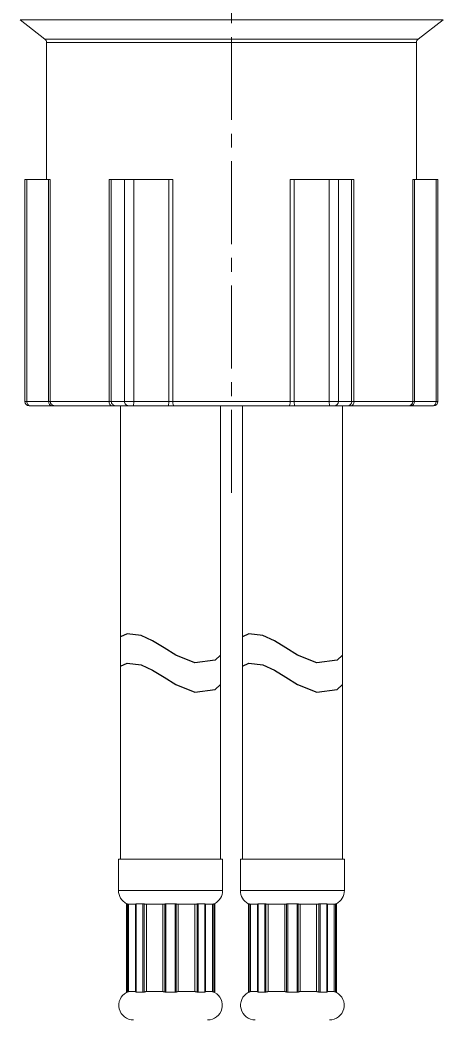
# Model space of a CAD drawing. Header units: millimetres. Extents: x 13387 to 13981, y 3730 to 4570.
# Drawn here: x 13505.6 to 13554.2, y 3857.2 to 3972.1 of the extents above; entities that cross this region are included whole.
import ezdxf

# ---------------------------------------------------------------- set-up
doc = ezdxf.new("R2010")
doc.units = ezdxf.units.MM
doc.linetypes.add('CENTER2', pattern=[28.575, 19.05, -3.175, 3.175, -3.175])
doc.linetypes.add('CENTERX2', pattern=[101.6, 63.5, -12.7, 12.7, -12.7])
doc.layers.add('CENTER', color=1, linetype='CENTERX2', lineweight=15)

msp = doc.modelspace()

# ---------------------------------------------------------------- linework, layer by layer
at = {"linetype": 'Continuous', "lineweight": 18}
for p, q in [((13508.43, 3969.94), (13505.57, 3972.14)), ((13551.32, 3969.94), (13554.18, 3972.14)), ((13508.62, 3969.54), (13508.62, 3953.79)), ((13551.12, 3969.54), (13551.12, 3953.79)), ((13506.14, 3953.79), (13506.14, 3928.29)), ((13506.36, 3953.79), (13506.14, 3953.79)), ((13508.86, 3953.79), (13506.36, 3953.79)), ((13508.86, 3953.79), (13509.05, 3953.79)), ((13515.8, 3953.79), (13516.06, 3953.79)), ((13517.58, 3953.79), (13516.06, 3953.79)), ((13517.58, 3953.79), (13518.65, 3953.79)), ((13522.67, 3953.79), (13518.65, 3953.79)), ((13522.67, 3953.79), (13523.12, 3953.79)), ((13536.62, 3953.79), (13537.08, 3953.79)), ((13541.1, 3953.79), (13537.08, 3953.79)), ((13541.1, 3953.79), (13542.17, 3953.79)), ((13543.68, 3953.79), (13542.17, 3953.79)), ((13543.68, 3953.79), (13543.95, 3953.79)), ((13550.7, 3953.79), (13550.89, 3953.79)), ((13553.39, 3953.79), (13550.89, 3953.79)), ((13553.6, 3953.79), (13553.39, 3953.79)), ((13553.6, 3928.29), (13553.6, 3953.79)), ((13506.75, 3927.79), (13506.64, 3927.79)), ((13506.75, 3927.79), (13509.25, 3927.79)), ((13509.25, 3927.79), (13509.54, 3927.79)), ((13509.54, 3927.79), (13516.13, 3927.79)), ((13516.13, 3927.79), (13516.53, 3927.79)), ((13516.53, 3927.79), (13518.04, 3927.79)), ((13517.12, 3927.78), (13517.12, 3880.61)), ((13518.04, 3927.79), (13518.58, 3927.79)), ((13518.58, 3927.79), (13522.6, 3927.79)), ((13522.6, 3927.79), (13523.28, 3927.79)), ((13523.28, 3927.79), (13536.46, 3927.79)), ((13528.62, 3880.61), (13528.62, 3927.78)), ((13531.12, 3927.78), (13531.12, 3880.61)), ((13536.46, 3927.79), (13537.15, 3927.79)), ((13537.15, 3927.79), (13541.17, 3927.79)), ((13541.17, 3927.79), (13541.7, 3927.79)), ((13541.7, 3927.79), (13543.22, 3927.79)), ((13542.62, 3880.61), (13542.62, 3927.78)), ((13543.22, 3927.79), (13543.62, 3927.79)), ((13543.62, 3927.79), (13550.21, 3927.79)), ((13550.21, 3927.79), (13550.5, 3927.79)), ((13550.5, 3927.79), (13553, 3927.79)), ((13553.1, 3927.79), (13553, 3927.79)), ((13517.12, 3880.9), (13517.12, 3875.67)), ((13528.62, 3875.67), (13528.62, 3880.9)), ((13531.12, 3880.9), (13531.12, 3875.67)), ((13542.62, 3875.67), (13542.62, 3880.9)), ((13516.89, 3875.67), (13516.89, 3872.06)), ((13528.85, 3875.67), (13516.89, 3875.67)), ((13528.85, 3872.06), (13528.85, 3875.67)), ((13530.89, 3875.67), (13530.89, 3872.06)), ((13542.85, 3875.67), (13530.89, 3875.67)), ((13542.85, 3872.06), (13542.85, 3875.67)), ((13517.81, 3870.54), (13517.81, 3860.35)), ((13517.83, 3870.54), (13517.81, 3870.54)), ((13518.05, 3870.47), (13518.85, 3870.47)), ((13518.89, 3870.52), (13518.89, 3860.37)), ((13519.69, 3870.54), (13518.93, 3870.54)), ((13520.09, 3870.47), (13522, 3870.47)), ((13523.41, 3870.54), (13522.34, 3870.54)), ((13523.75, 3870.47), (13525.66, 3870.47)), ((13526.82, 3870.54), (13526.06, 3870.54)), ((13526.85, 3860.37), (13526.85, 3870.52)), ((13526.9, 3870.47), (13527.69, 3870.47)), ((13527.94, 3870.54), (13527.91, 3870.54)), ((13527.94, 3860.35), (13527.94, 3870.54)), ((13531.81, 3870.54), (13531.81, 3860.35)), ((13531.83, 3870.54), (13531.81, 3870.54)), ((13532.05, 3870.47), (13532.85, 3870.47)), ((13532.89, 3870.52), (13532.89, 3860.37)), ((13533.69, 3870.54), (13532.93, 3870.54)), ((13534.09, 3870.47), (13536, 3870.47)), ((13537.41, 3870.54), (13536.34, 3870.54)), ((13537.75, 3870.47), (13539.66, 3870.47)), ((13540.82, 3870.54), (13540.06, 3870.54)), ((13540.85, 3860.37), (13540.85, 3870.52)), ((13540.9, 3870.47), (13541.69, 3870.47)), ((13541.94, 3870.54), (13541.91, 3870.54)), ((13541.94, 3860.35), (13541.94, 3870.54)), ((13517.83, 3860.35), (13517.81, 3860.35)), ((13518.05, 3860.43), (13518.85, 3860.43)), ((13519.69, 3860.35), (13518.93, 3860.35)), ((13520.09, 3860.43), (13522, 3860.43)), ((13523.41, 3860.35), (13522.34, 3860.35)), ((13523.75, 3860.43), (13525.66, 3860.43)), ((13526.82, 3860.35), (13526.06, 3860.35)), ((13526.9, 3860.43), (13527.69, 3860.43)), ((13527.94, 3860.35), (13527.91, 3860.35)), ((13531.83, 3860.35), (13531.81, 3860.35)), ((13532.05, 3860.43), (13532.85, 3860.43)), ((13533.69, 3860.35), (13532.93, 3860.35)), ((13534.09, 3860.43), (13536, 3860.43)), ((13537.41, 3860.35), (13536.34, 3860.35)), ((13537.75, 3860.43), (13539.66, 3860.43)), ((13540.82, 3860.35), (13540.06, 3860.35)), ((13540.9, 3860.43), (13541.69, 3860.43)), ((13541.94, 3860.35), (13541.91, 3860.35))]:
    msp.add_line(p, q, dxfattribs=at)
at = {"linetype": 'Continuous', "lineweight": 13}
for p, q in [((13505.57, 3972.14), (13554.18, 3972.14)), ((13551.32, 3969.94), (13508.43, 3969.94)), ((13551.12, 3969.54), (13508.62, 3969.54)), ((13506.36, 3928.29), (13506.36, 3953.79)), ((13508.86, 3928.29), (13508.86, 3953.79)), ((13509.05, 3928.29), (13509.05, 3953.79)), ((13515.8, 3953.79), (13515.8, 3928.29)), ((13516.06, 3953.79), (13516.06, 3928.29)), ((13517.58, 3928.29), (13517.58, 3953.79)), ((13518.65, 3928.29), (13518.65, 3953.79)), ((13522.67, 3928.29), (13522.67, 3953.79)), ((13523.12, 3928.29), (13523.12, 3953.79)), ((13536.62, 3953.79), (13536.62, 3928.29)), ((13537.08, 3953.79), (13537.08, 3928.29)), ((13541.1, 3928.29), (13541.1, 3953.79)), ((13542.17, 3928.29), (13542.17, 3953.79)), ((13543.68, 3928.29), (13543.68, 3953.79)), ((13543.95, 3928.29), (13543.95, 3953.79)), ((13550.7, 3953.79), (13550.7, 3928.29)), ((13550.89, 3953.79), (13550.89, 3928.29)), ((13553.39, 3928.29), (13553.39, 3953.79)), ((13506.14, 3928.29), (13506.36, 3928.29)), ((13506.36, 3928.29), (13508.86, 3928.29)), ((13508.86, 3928.29), (13509.05, 3928.29)), ((13509.05, 3928.29), (13515.8, 3928.29)), ((13515.8, 3928.29), (13516.06, 3928.29)), ((13516.06, 3928.29), (13517.58, 3928.29)), ((13517.58, 3928.29), (13518.65, 3928.29)), ((13518.65, 3928.29), (13522.67, 3928.29)), ((13522.67, 3928.29), (13523.12, 3928.29)), ((13523.12, 3928.29), (13536.62, 3928.29)), ((13536.62, 3928.29), (13537.08, 3928.29)), ((13537.08, 3928.29), (13541.1, 3928.29)), ((13541.1, 3928.29), (13542.17, 3928.29)), ((13542.17, 3928.29), (13543.68, 3928.29)), ((13543.68, 3928.29), (13543.95, 3928.29)), ((13543.95, 3928.29), (13550.7, 3928.29)), ((13550.7, 3928.29), (13550.89, 3928.29)), ((13550.89, 3928.29), (13553.39, 3928.29)), ((13553.6, 3928.29), (13553.39, 3928.29)), ((13516.89, 3872.06), (13528.85, 3872.06)), ((13530.89, 3872.06), (13542.85, 3872.06)), ((13517.83, 3870.54), (13517.83, 3860.35)), ((13517.91, 3870.51), (13517.91, 3860.38)), ((13518.05, 3870.47), (13518.05, 3860.43)), ((13518.85, 3870.47), (13518.85, 3860.43)), ((13518.93, 3870.54), (13518.93, 3860.35)), ((13519.69, 3870.54), (13519.69, 3860.35)), ((13519.83, 3870.51), (13519.83, 3860.38)), ((13520.09, 3870.47), (13520.09, 3860.43)), ((13522, 3870.47), (13522, 3860.43)), ((13522.21, 3870.51), (13522.21, 3860.38)), ((13522.34, 3870.54), (13522.34, 3860.35)), ((13523.41, 3870.54), (13523.41, 3860.35)), ((13523.53, 3870.51), (13523.53, 3860.38)), ((13523.75, 3870.47), (13523.75, 3860.43)), ((13525.66, 3870.47), (13525.66, 3860.43)), ((13525.91, 3870.51), (13525.91, 3860.38)), ((13526.06, 3870.54), (13526.06, 3860.35)), ((13526.82, 3870.54), (13526.82, 3860.35)), ((13526.9, 3870.47), (13526.9, 3860.43)), ((13527.69, 3870.47), (13527.69, 3860.43)), ((13527.84, 3870.51), (13527.84, 3860.38)), ((13527.91, 3870.54), (13527.91, 3860.35)), ((13531.83, 3870.54), (13531.83, 3860.35)), ((13531.91, 3870.51), (13531.91, 3860.38)), ((13532.05, 3870.47), (13532.05, 3860.43)), ((13532.85, 3870.47), (13532.85, 3860.43)), ((13532.93, 3870.54), (13532.93, 3860.35)), ((13533.69, 3870.54), (13533.69, 3860.35)), ((13533.83, 3870.51), (13533.83, 3860.38)), ((13534.09, 3870.47), (13534.09, 3860.43)), ((13536, 3870.47), (13536, 3860.43)), ((13536.21, 3870.51), (13536.21, 3860.38)), ((13536.34, 3870.54), (13536.34, 3860.35)), ((13537.41, 3870.54), (13537.41, 3860.35)), ((13537.53, 3870.51), (13537.53, 3860.38)), ((13537.75, 3870.47), (13537.75, 3860.43)), ((13539.66, 3870.47), (13539.66, 3860.43)), ((13539.91, 3870.51), (13539.91, 3860.38)), ((13540.06, 3870.54), (13540.06, 3860.35)), ((13540.82, 3870.54), (13540.82, 3860.35)), ((13540.9, 3870.47), (13540.9, 3860.43)), ((13541.69, 3870.47), (13541.69, 3860.43)), ((13541.84, 3870.51), (13541.84, 3860.38)), ((13541.91, 3870.54), (13541.91, 3860.35))]:
    msp.add_line(p, q, dxfattribs=at)
at = {"color": 7, "linetype": 'Continuous'}
for p, q in [((13517.87, 3901.58), (13517.12, 3901.23)), ((13519.48, 3901.39), (13517.87, 3901.58)), ((13520.8, 3900.77), (13519.48, 3901.39)), ((13531.87, 3901.58), (13531.12, 3901.23)), ((13533.48, 3901.39), (13531.87, 3901.58)), ((13534.8, 3900.77), (13533.48, 3901.39)), ((13522.13, 3899.95), (13520.8, 3900.77)), ((13523.47, 3899.11), (13522.13, 3899.95)), ((13536.13, 3899.95), (13534.8, 3900.77)), ((13537.47, 3899.11), (13536.13, 3899.95)), ((13525.67, 3898.22), (13523.47, 3899.11)), ((13528.62, 3899.11), (13528, 3898.54)), ((13539.67, 3898.22), (13537.47, 3899.11)), ((13542.62, 3899.11), (13542, 3898.54)), ((13517.12, 3897.85), (13517.87, 3898.2)), ((13517.87, 3898.2), (13519.48, 3898.01)), ((13519.48, 3898.01), (13520.8, 3897.4)), ((13528, 3898.54), (13525.67, 3898.22)), ((13531.12, 3897.85), (13531.87, 3898.2)), ((13531.87, 3898.2), (13533.48, 3898.01)), ((13533.48, 3898.01), (13534.8, 3897.4)), ((13542, 3898.54), (13539.67, 3898.22)), ((13520.8, 3897.4), (13522.13, 3896.57)), ((13522.13, 3896.57), (13523.47, 3895.73)), ((13534.8, 3897.4), (13536.13, 3896.57)), ((13536.13, 3896.57), (13537.47, 3895.73)), ((13523.47, 3895.73), (13525.67, 3894.85)), ((13525.67, 3894.85), (13528, 3895.17)), ((13528, 3895.17), (13528.62, 3895.73)), ((13537.47, 3895.73), (13539.67, 3894.85)), ((13539.67, 3894.85), (13542, 3895.17)), ((13542, 3895.17), (13542.62, 3895.73))]:
    msp.add_line(p, q, dxfattribs=at)
at = {"linetype": 'Continuous', "lineweight": 18}
for centre, radius, start, end in [((13508.12, 3969.54), 0.5, 0, 52.4314), ((13551.62, 3969.54), 0.5, 127.5686, 180), ((13506.64, 3928.29), 0.5, 180, 270), ((13553.1, 3928.29), 0.5, 270, 0), ((13518.61, 3872.06), 1.72, 180, 242.0402), ((13527.13, 3872.06), 1.72, 297.9598, 0), ((13532.61, 3872.06), 1.72, 180, 242.0402), ((13541.13, 3872.06), 1.72, 297.9598, 0), ((13518.61, 3858.86), 1.69, 118.4679, 270), ((13527.13, 3858.86), 1.69, 270, 61.5321), ((13532.61, 3858.86), 1.69, 118.4679, 270), ((13541.13, 3858.86), 1.69, 270, 61.5321)]:
    msp.add_arc(centre, radius, start, end, dxfattribs=at)
at = {"linetype": 'Continuous', "lineweight": 13}
for centre, ratio, start_param, end_param in [((13506.75, 3928.29), 0.787559, 1.570796, 3.141593), ((13509.25, 3928.29), 0.787559, 1.570796, 3.141593), ((13509.54, 3928.29), 0.979996, 1.570796, 3.141593), ((13516.13, 3928.29), 0.66235, 1.570796, 3.141593), ((13516.53, 3928.29), 0.927458, 1.570796, 3.141593), ((13518.04, 3928.29), 0.927458, 1.570796, 3.141593), ((13518.58, 3928.29), 0.139899, 3.141593, 4.712389), ((13522.6, 3928.29), 0.139899, 3.141593, 4.712389), ((13523.28, 3928.29), 0.317646, 1.570796, 3.141593), ((13536.46, 3928.29), 0.317646, 3.141593, 4.712389), ((13537.15, 3928.29), 0.139899, 1.570796, 3.141593), ((13541.17, 3928.29), 0.139899, 1.570796, 3.141593), ((13541.7, 3928.29), 0.927458, 3.141593, 4.712389), ((13543.22, 3928.29), 0.927458, 3.141593, 4.712389), ((13543.62, 3928.29), 0.66235, 3.141593, 4.712389), ((13550.21, 3928.29), 0.979996, 3.141593, 4.712389), ((13550.5, 3928.29), 0.787559, 3.141593, 4.712389), ((13553, 3928.29), 0.787559, 3.141593, 4.712389)]:
    msp.add_ellipse(centre, major_axis=(0, 0.5), ratio=ratio, start_param=start_param, end_param=end_param, dxfattribs=at)
at = {"linetype": 'Continuous', "lineweight": 18}
for points, knots in [([(13517.91, 3870.51), (13517.9, 3870.52), (13517.89, 3870.52), (13517.87, 3870.53), (13517.87, 3870.53), (13517.85, 3870.54), (13517.85, 3870.54), (13517.84, 3870.54), (13517.84, 3870.54), (13517.83, 3870.54)], [0, 0, 0, 0, 0.25, 0.25, 0.5, 0.5, 0.75, 0.75, 1, 1, 1, 1]), ([(13518.05, 3870.47), (13518.05, 3870.47), (13518.04, 3870.47), (13518.03, 3870.47), (13518.03, 3870.47), (13518.02, 3870.47), (13518.01, 3870.48), (13517.99, 3870.48), (13517.98, 3870.49), (13517.95, 3870.5), (13517.93, 3870.5), (13517.91, 3870.51)], [0, 0, 0, 0, 0.25, 0.25, 0.375, 0.375, 0.5, 0.5, 0.75, 0.75, 1, 1, 1, 1]), ([(13518.9, 3870.49), (13518.9, 3870.49), (13518.9, 3870.49), (13518.9, 3870.48), (13518.9, 3870.48), (13518.89, 3870.47), (13518.89, 3870.47), (13518.87, 3870.47), (13518.87, 3870.47), (13518.86, 3870.47), (13518.85, 3870.47), (13518.85, 3870.47)], [0, 0, 0, 0, 0.151051, 0.151051, 0.320841, 0.320841, 0.660421, 0.660421, 0.83021, 0.83021, 1, 1, 1, 1]), ([(13518.93, 3870.54), (13518.92, 3870.54), (13518.92, 3870.54), (13518.91, 3870.54), (13518.9, 3870.54), (13518.9, 3870.54), (13518.9, 3870.54), (13518.9, 3870.53), (13518.89, 3870.53), (13518.89, 3870.53), (13518.89, 3870.52), (13518.89, 3870.52), (13518.89, 3870.52)], [0, 0, 0, 0, 0.3299, 0.3299, 0.49485, 0.49485, 0.659801, 0.824751, 0.824751, 0.989701, 0.989701, 1, 1, 1, 1]), ([(13519.83, 3870.51), (13519.82, 3870.52), (13519.81, 3870.52), (13519.78, 3870.53), (13519.77, 3870.53), (13519.75, 3870.54), (13519.73, 3870.54), (13519.71, 3870.54), (13519.7, 3870.54), (13519.69, 3870.54)], [0, 0, 0, 0, 0.25, 0.25, 0.5, 0.5, 0.75, 0.75, 1, 1, 1, 1]), ([(13520.09, 3870.47), (13520.07, 3870.47), (13520.05, 3870.47), (13520.02, 3870.47), (13520.01, 3870.47), (13519.98, 3870.47), (13519.97, 3870.48), (13519.94, 3870.48), (13519.92, 3870.49), (13519.87, 3870.5), (13519.85, 3870.5), (13519.83, 3870.51)], [0, 0, 0, 0, 0.25, 0.25, 0.375, 0.375, 0.5, 0.5, 0.75, 0.75, 1, 1, 1, 1]), ([(13522.21, 3870.51), (13522.2, 3870.5), (13522.19, 3870.5), (13522.16, 3870.49), (13522.16, 3870.49), (13522.14, 3870.48), (13522.13, 3870.48), (13522.1, 3870.47), (13522.08, 3870.47), (13522.05, 3870.47), (13522.04, 3870.47), (13522.02, 3870.47), (13522.01, 3870.47), (13522, 3870.47)], [0, 0, 0, 0, 0.25, 0.25, 0.375, 0.375, 0.5, 0.5, 0.75, 0.75, 0.875, 0.875, 1, 1, 1, 1]), ([(13522.34, 3870.54), (13522.32, 3870.54), (13522.31, 3870.54), (13522.29, 3870.54), (13522.29, 3870.54), (13522.28, 3870.54), (13522.26, 3870.54), (13522.25, 3870.53), (13522.24, 3870.53), (13522.24, 3870.53), (13522.23, 3870.52), (13522.22, 3870.52), (13522.21, 3870.51)], [0, 0, 0, 0, 0.25, 0.25, 0.375, 0.375, 0.5, 0.625, 0.625, 0.75, 0.75, 1, 1, 1, 1]), ([(13523.53, 3870.51), (13523.53, 3870.52), (13523.52, 3870.52), (13523.5, 3870.53), (13523.49, 3870.53), (13523.47, 3870.54), (13523.46, 3870.54), (13523.44, 3870.54), (13523.42, 3870.54), (13523.41, 3870.54)], [0, 0, 0, 0, 0.25, 0.25, 0.5, 0.5, 0.75, 0.75, 1, 1, 1, 1]), ([(13523.75, 3870.47), (13523.73, 3870.47), (13523.71, 3870.47), (13523.67, 3870.47), (13523.66, 3870.47), (13523.64, 3870.47), (13523.64, 3870.48), (13523.61, 3870.48), (13523.59, 3870.49), (13523.56, 3870.5), (13523.55, 3870.5), (13523.53, 3870.51)], [0, 0, 0, 0, 0.25, 0.25, 0.375, 0.375, 0.5, 0.5, 0.75, 0.75, 1, 1, 1, 1]), ([(13525.91, 3870.51), (13525.89, 3870.5), (13525.87, 3870.5), (13525.84, 3870.49), (13525.83, 3870.49), (13525.81, 3870.48), (13525.8, 3870.48), (13525.76, 3870.47), (13525.74, 3870.47), (13525.71, 3870.47), (13525.7, 3870.47), (13525.68, 3870.47), (13525.67, 3870.47), (13525.66, 3870.47)], [0, 0, 0, 0, 0.25, 0.25, 0.375, 0.375, 0.5, 0.5, 0.75, 0.75, 0.875, 0.875, 1, 1, 1, 1]), ([(13526.06, 3870.54), (13526.05, 3870.54), (13526.04, 3870.54), (13526.02, 3870.54), (13526.01, 3870.54), (13526, 3870.54), (13525.99, 3870.54), (13525.98, 3870.53), (13525.96, 3870.53), (13525.96, 3870.53), (13525.94, 3870.52), (13525.93, 3870.52), (13525.91, 3870.51)], [0, 0, 0, 0, 0.25, 0.25, 0.375, 0.375, 0.5, 0.625, 0.625, 0.75, 0.75, 1, 1, 1, 1]), ([(13526.85, 3870.52), (13526.85, 3870.52), (13526.85, 3870.52), (13526.85, 3870.53), (13526.85, 3870.53), (13526.85, 3870.54), (13526.84, 3870.54), (13526.83, 3870.54), (13526.82, 3870.54), (13526.82, 3870.54)], [0, 0, 0, 0, 0.010237, 0.010237, 0.340158, 0.340158, 0.670079, 0.670079, 1, 1, 1, 1]), ([(13526.9, 3870.47), (13526.89, 3870.47), (13526.88, 3870.47), (13526.86, 3870.47), (13526.86, 3870.47), (13526.85, 3870.47), (13526.85, 3870.47), (13526.85, 3870.48)], [0, 0, 0, 0, 0.544584, 0.544584, 0.816876, 0.816876, 1, 1, 1, 1]), ([(13527.84, 3870.51), (13527.82, 3870.5), (13527.8, 3870.5), (13527.78, 3870.49), (13527.77, 3870.49), (13527.76, 3870.48), (13527.75, 3870.48), (13527.73, 3870.47), (13527.72, 3870.47), (13527.71, 3870.47), (13527.7, 3870.47), (13527.7, 3870.47), (13527.69, 3870.47), (13527.69, 3870.47)], [0, 0, 0, 0, 0.25, 0.25, 0.375, 0.375, 0.5, 0.5, 0.75, 0.75, 0.875, 0.875, 1, 1, 1, 1]), ([(13527.91, 3870.54), (13527.91, 3870.54), (13527.91, 3870.54), (13527.9, 3870.54), (13527.9, 3870.54), (13527.89, 3870.54), (13527.89, 3870.54), (13527.88, 3870.53), (13527.87, 3870.53), (13527.87, 3870.53), (13527.86, 3870.52), (13527.85, 3870.52), (13527.84, 3870.51)], [0, 0, 0, 0, 0.25, 0.25, 0.375, 0.375, 0.5, 0.625, 0.625, 0.75, 0.75, 1, 1, 1, 1]), ([(13531.91, 3870.51), (13531.9, 3870.52), (13531.89, 3870.52), (13531.87, 3870.53), (13531.87, 3870.53), (13531.85, 3870.54), (13531.85, 3870.54), (13531.84, 3870.54), (13531.84, 3870.54), (13531.83, 3870.54)], [0, 0, 0, 0, 0.25, 0.25, 0.5, 0.5, 0.75, 0.75, 1, 1, 1, 1]), ([(13532.05, 3870.47), (13532.05, 3870.47), (13532.04, 3870.47), (13532.03, 3870.47), (13532.03, 3870.47), (13532.02, 3870.47), (13532.01, 3870.48), (13531.99, 3870.48), (13531.98, 3870.49), (13531.95, 3870.5), (13531.93, 3870.5), (13531.91, 3870.51)], [0, 0, 0, 0, 0.25, 0.25, 0.375, 0.375, 0.5, 0.5, 0.75, 0.75, 1, 1, 1, 1]), ([(13532.9, 3870.49), (13532.9, 3870.49), (13532.9, 3870.49), (13532.9, 3870.48), (13532.9, 3870.48), (13532.89, 3870.47), (13532.89, 3870.47), (13532.87, 3870.47), (13532.87, 3870.47), (13532.86, 3870.47), (13532.85, 3870.47), (13532.85, 3870.47)], [0, 0, 0, 0, 0.151051, 0.151051, 0.320841, 0.320841, 0.660421, 0.660421, 0.83021, 0.83021, 1, 1, 1, 1]), ([(13532.93, 3870.54), (13532.92, 3870.54), (13532.92, 3870.54), (13532.91, 3870.54), (13532.9, 3870.54), (13532.9, 3870.54), (13532.9, 3870.54), (13532.9, 3870.53), (13532.89, 3870.53), (13532.89, 3870.53), (13532.89, 3870.52), (13532.89, 3870.52), (13532.89, 3870.52)], [0, 0, 0, 0, 0.3299, 0.3299, 0.49485, 0.49485, 0.659801, 0.824751, 0.824751, 0.989701, 0.989701, 1, 1, 1, 1]), ([(13533.83, 3870.51), (13533.82, 3870.52), (13533.81, 3870.52), (13533.78, 3870.53), (13533.77, 3870.53), (13533.75, 3870.54), (13533.73, 3870.54), (13533.71, 3870.54), (13533.7, 3870.54), (13533.69, 3870.54)], [0, 0, 0, 0, 0.25, 0.25, 0.5, 0.5, 0.75, 0.75, 1, 1, 1, 1]), ([(13534.09, 3870.47), (13534.07, 3870.47), (13534.05, 3870.47), (13534.02, 3870.47), (13534.01, 3870.47), (13533.98, 3870.47), (13533.97, 3870.48), (13533.94, 3870.48), (13533.92, 3870.49), (13533.87, 3870.5), (13533.85, 3870.5), (13533.83, 3870.51)], [0, 0, 0, 0, 0.25, 0.25, 0.375, 0.375, 0.5, 0.5, 0.75, 0.75, 1, 1, 1, 1]), ([(13536.21, 3870.51), (13536.2, 3870.5), (13536.19, 3870.5), (13536.16, 3870.49), (13536.16, 3870.49), (13536.14, 3870.48), (13536.13, 3870.48), (13536.1, 3870.47), (13536.08, 3870.47), (13536.05, 3870.47), (13536.04, 3870.47), (13536.02, 3870.47), (13536.01, 3870.47), (13536, 3870.47)], [0, 0, 0, 0, 0.25, 0.25, 0.375, 0.375, 0.5, 0.5, 0.75, 0.75, 0.875, 0.875, 1, 1, 1, 1]), ([(13536.34, 3870.54), (13536.32, 3870.54), (13536.31, 3870.54), (13536.29, 3870.54), (13536.29, 3870.54), (13536.28, 3870.54), (13536.26, 3870.54), (13536.25, 3870.53), (13536.24, 3870.53), (13536.24, 3870.53), (13536.23, 3870.52), (13536.22, 3870.52), (13536.21, 3870.51)], [0, 0, 0, 0, 0.25, 0.25, 0.375, 0.375, 0.5, 0.625, 0.625, 0.75, 0.75, 1, 1, 1, 1]), ([(13537.53, 3870.51), (13537.53, 3870.52), (13537.52, 3870.52), (13537.5, 3870.53), (13537.49, 3870.53), (13537.47, 3870.54), (13537.46, 3870.54), (13537.44, 3870.54), (13537.42, 3870.54), (13537.41, 3870.54)], [0, 0, 0, 0, 0.25, 0.25, 0.5, 0.5, 0.75, 0.75, 1, 1, 1, 1]), ([(13537.75, 3870.47), (13537.73, 3870.47), (13537.71, 3870.47), (13537.67, 3870.47), (13537.66, 3870.47), (13537.64, 3870.47), (13537.64, 3870.48), (13537.61, 3870.48), (13537.59, 3870.49), (13537.56, 3870.5), (13537.55, 3870.5), (13537.53, 3870.51)], [0, 0, 0, 0, 0.25, 0.25, 0.375, 0.375, 0.5, 0.5, 0.75, 0.75, 1, 1, 1, 1]), ([(13539.91, 3870.51), (13539.89, 3870.5), (13539.87, 3870.5), (13539.84, 3870.49), (13539.83, 3870.49), (13539.81, 3870.48), (13539.8, 3870.48), (13539.76, 3870.47), (13539.74, 3870.47), (13539.71, 3870.47), (13539.7, 3870.47), (13539.68, 3870.47), (13539.67, 3870.47), (13539.66, 3870.47)], [0, 0, 0, 0, 0.25, 0.25, 0.375, 0.375, 0.5, 0.5, 0.75, 0.75, 0.875, 0.875, 1, 1, 1, 1]), ([(13540.06, 3870.54), (13540.05, 3870.54), (13540.04, 3870.54), (13540.02, 3870.54), (13540.01, 3870.54), (13540, 3870.54), (13539.99, 3870.54), (13539.98, 3870.53), (13539.96, 3870.53), (13539.96, 3870.53), (13539.94, 3870.52), (13539.93, 3870.52), (13539.91, 3870.51)], [0, 0, 0, 0, 0.25, 0.25, 0.375, 0.375, 0.5, 0.625, 0.625, 0.75, 0.75, 1, 1, 1, 1]), ([(13540.85, 3870.52), (13540.85, 3870.52), (13540.85, 3870.52), (13540.85, 3870.53), (13540.85, 3870.53), (13540.85, 3870.54), (13540.84, 3870.54), (13540.83, 3870.54), (13540.82, 3870.54), (13540.82, 3870.54)], [0, 0, 0, 0, 0.010237, 0.010237, 0.340158, 0.340158, 0.670079, 0.670079, 1, 1, 1, 1]), ([(13540.9, 3870.47), (13540.89, 3870.47), (13540.88, 3870.47), (13540.86, 3870.47), (13540.86, 3870.47), (13540.85, 3870.47), (13540.85, 3870.47), (13540.85, 3870.48)], [0, 0, 0, 0, 0.544584, 0.544584, 0.816876, 0.816876, 1, 1, 1, 1]), ([(13541.84, 3870.51), (13541.82, 3870.5), (13541.8, 3870.5), (13541.78, 3870.49), (13541.77, 3870.49), (13541.76, 3870.48), (13541.75, 3870.48), (13541.73, 3870.47), (13541.72, 3870.47), (13541.71, 3870.47), (13541.7, 3870.47), (13541.7, 3870.47), (13541.69, 3870.47), (13541.69, 3870.47)], [0, 0, 0, 0, 0.25, 0.25, 0.375, 0.375, 0.5, 0.5, 0.75, 0.75, 0.875, 0.875, 1, 1, 1, 1]), ([(13541.91, 3870.54), (13541.91, 3870.54), (13541.91, 3870.54), (13541.9, 3870.54), (13541.9, 3870.54), (13541.89, 3870.54), (13541.89, 3870.54), (13541.88, 3870.53), (13541.87, 3870.53), (13541.87, 3870.53), (13541.86, 3870.52), (13541.85, 3870.52), (13541.84, 3870.51)], [0, 0, 0, 0, 0.25, 0.25, 0.375, 0.375, 0.5, 0.625, 0.625, 0.75, 0.75, 1, 1, 1, 1]), ([(13517.83, 3860.35), (13517.84, 3860.35), (13517.84, 3860.35), (13517.85, 3860.35), (13517.85, 3860.35), (13517.85, 3860.35), (13517.86, 3860.36), (13517.87, 3860.36), (13517.87, 3860.36), (13517.88, 3860.36), (13517.89, 3860.37), (13517.9, 3860.37), (13517.91, 3860.38)], [0, 0, 0, 0, 0.25, 0.25, 0.375, 0.375, 0.5, 0.625, 0.625, 0.75, 0.75, 1, 1, 1, 1]), ([(13517.91, 3860.38), (13517.93, 3860.39), (13517.95, 3860.39), (13517.97, 3860.4), (13517.98, 3860.41), (13517.99, 3860.41), (13518, 3860.41), (13518.02, 3860.42), (13518.03, 3860.42), (13518.04, 3860.43), (13518.04, 3860.43), (13518.05, 3860.43), (13518.05, 3860.43), (13518.05, 3860.43)], [0, 0, 0, 0, 0.25, 0.25, 0.375, 0.375, 0.5, 0.5, 0.75, 0.75, 0.875, 0.875, 1, 1, 1, 1]), ([(13518.85, 3860.43), (13518.86, 3860.43), (13518.87, 3860.43), (13518.88, 3860.42), (13518.89, 3860.42), (13518.89, 3860.42), (13518.89, 3860.42), (13518.9, 3860.42)], [0, 0, 0, 0, 0.544508, 0.544508, 0.816761, 0.816761, 1, 1, 1, 1]), ([(13518.89, 3860.37), (13518.89, 3860.37), (13518.89, 3860.37), (13518.89, 3860.36), (13518.89, 3860.36), (13518.9, 3860.35), (13518.9, 3860.35), (13518.92, 3860.35), (13518.92, 3860.35), (13518.93, 3860.35)], [0, 0, 0, 0, 0.009952, 0.009952, 0.339968, 0.339968, 0.669984, 0.669984, 1, 1, 1, 1]), ([(13519.69, 3860.35), (13519.7, 3860.35), (13519.71, 3860.35), (13519.73, 3860.35), (13519.73, 3860.35), (13519.75, 3860.35), (13519.76, 3860.36), (13519.77, 3860.36), (13519.78, 3860.36), (13519.79, 3860.36), (13519.81, 3860.37), (13519.82, 3860.37), (13519.83, 3860.38)], [0, 0, 0, 0, 0.25, 0.25, 0.375, 0.375, 0.5, 0.625, 0.625, 0.75, 0.75, 1, 1, 1, 1]), ([(13519.83, 3860.38), (13519.85, 3860.39), (13519.87, 3860.39), (13519.91, 3860.4), (13519.92, 3860.41), (13519.94, 3860.41), (13519.95, 3860.41), (13519.98, 3860.42), (13520.01, 3860.42), (13520.04, 3860.43), (13520.05, 3860.43), (13520.07, 3860.43), (13520.08, 3860.43), (13520.09, 3860.43)], [0, 0, 0, 0, 0.25, 0.25, 0.375, 0.375, 0.5, 0.5, 0.75, 0.75, 0.875, 0.875, 1, 1, 1, 1]), ([(13522, 3860.43), (13522.02, 3860.43), (13522.04, 3860.43), (13522.07, 3860.42), (13522.08, 3860.42), (13522.1, 3860.42), (13522.11, 3860.42), (13522.14, 3860.41), (13522.16, 3860.41), (13522.19, 3860.39), (13522.2, 3860.39), (13522.21, 3860.38)], [0, 0, 0, 0, 0.25, 0.25, 0.375, 0.375, 0.5, 0.5, 0.75, 0.75, 1, 1, 1, 1]), ([(13522.21, 3860.38), (13522.22, 3860.37), (13522.23, 3860.37), (13522.24, 3860.36), (13522.25, 3860.36), (13522.28, 3860.35), (13522.29, 3860.35), (13522.31, 3860.35), (13522.32, 3860.35), (13522.34, 3860.35)], [0, 0, 0, 0, 0.25, 0.25, 0.5, 0.5, 0.75, 0.75, 1, 1, 1, 1]), ([(13523.41, 3860.35), (13523.42, 3860.35), (13523.44, 3860.35), (13523.45, 3860.35), (13523.46, 3860.35), (13523.47, 3860.35), (13523.48, 3860.36), (13523.49, 3860.36), (13523.5, 3860.36), (13523.51, 3860.36), (13523.52, 3860.37), (13523.53, 3860.37), (13523.53, 3860.38)], [0, 0, 0, 0, 0.25, 0.25, 0.375, 0.375, 0.5, 0.625, 0.625, 0.75, 0.75, 1, 1, 1, 1]), ([(13523.53, 3860.38), (13523.55, 3860.39), (13523.56, 3860.39), (13523.58, 3860.4), (13523.59, 3860.41), (13523.61, 3860.41), (13523.62, 3860.41), (13523.64, 3860.42), (13523.66, 3860.42), (13523.7, 3860.43), (13523.71, 3860.43), (13523.73, 3860.43), (13523.74, 3860.43), (13523.75, 3860.43)], [0, 0, 0, 0, 0.25, 0.25, 0.375, 0.375, 0.5, 0.5, 0.75, 0.75, 0.875, 0.875, 1, 1, 1, 1]), ([(13525.66, 3860.43), (13525.68, 3860.43), (13525.7, 3860.43), (13525.73, 3860.42), (13525.74, 3860.42), (13525.76, 3860.42), (13525.77, 3860.42), (13525.81, 3860.41), (13525.83, 3860.41), (13525.87, 3860.39), (13525.89, 3860.39), (13525.91, 3860.38)], [0, 0, 0, 0, 0.25, 0.25, 0.375, 0.375, 0.5, 0.5, 0.75, 0.75, 1, 1, 1, 1]), ([(13525.91, 3860.38), (13525.93, 3860.37), (13525.94, 3860.37), (13525.96, 3860.36), (13525.98, 3860.36), (13526, 3860.35), (13526.01, 3860.35), (13526.04, 3860.35), (13526.05, 3860.35), (13526.06, 3860.35)], [0, 0, 0, 0, 0.25, 0.25, 0.5, 0.5, 0.75, 0.75, 1, 1, 1, 1]), ([(13526.82, 3860.35), (13526.82, 3860.35), (13526.83, 3860.35), (13526.84, 3860.35), (13526.84, 3860.35), (13526.85, 3860.35), (13526.85, 3860.36), (13526.85, 3860.36), (13526.85, 3860.36), (13526.85, 3860.36), (13526.85, 3860.37), (13526.85, 3860.37), (13526.85, 3860.37)], [0, 0, 0, 0, 0.330003, 0.330003, 0.495005, 0.495005, 0.660006, 0.825008, 0.825008, 0.990009, 0.990009, 1, 1, 1, 1]), ([(13526.84, 3860.4), (13526.84, 3860.4), (13526.84, 3860.41), (13526.84, 3860.41), (13526.85, 3860.41), (13526.85, 3860.42), (13526.86, 3860.42), (13526.87, 3860.43), (13526.88, 3860.43), (13526.89, 3860.43), (13526.89, 3860.43), (13526.9, 3860.43)], [0, 0, 0, 0, 0.150801, 0.150801, 0.320641, 0.320641, 0.66032, 0.66032, 0.83016, 0.83016, 1, 1, 1, 1]), ([(13527.69, 3860.43), (13527.7, 3860.43), (13527.7, 3860.43), (13527.72, 3860.42), (13527.72, 3860.42), (13527.73, 3860.42), (13527.74, 3860.42), (13527.76, 3860.41), (13527.77, 3860.41), (13527.8, 3860.39), (13527.82, 3860.39), (13527.84, 3860.38)], [0, 0, 0, 0, 0.25, 0.25, 0.375, 0.375, 0.5, 0.5, 0.75, 0.75, 1, 1, 1, 1]), ([(13527.84, 3860.38), (13527.85, 3860.37), (13527.86, 3860.37), (13527.87, 3860.36), (13527.88, 3860.36), (13527.89, 3860.35), (13527.9, 3860.35), (13527.91, 3860.35), (13527.91, 3860.35), (13527.91, 3860.35)], [0, 0, 0, 0, 0.25, 0.25, 0.5, 0.5, 0.75, 0.75, 1, 1, 1, 1]), ([(13531.83, 3860.35), (13531.84, 3860.35), (13531.84, 3860.35), (13531.85, 3860.35), (13531.85, 3860.35), (13531.85, 3860.35), (13531.86, 3860.36), (13531.87, 3860.36), (13531.87, 3860.36), (13531.88, 3860.36), (13531.89, 3860.37), (13531.9, 3860.37), (13531.91, 3860.38)], [0, 0, 0, 0, 0.25, 0.25, 0.375, 0.375, 0.5, 0.625, 0.625, 0.75, 0.75, 1, 1, 1, 1]), ([(13531.91, 3860.38), (13531.93, 3860.39), (13531.95, 3860.39), (13531.97, 3860.4), (13531.98, 3860.41), (13531.99, 3860.41), (13532, 3860.41), (13532.02, 3860.42), (13532.03, 3860.42), (13532.04, 3860.43), (13532.04, 3860.43), (13532.05, 3860.43), (13532.05, 3860.43), (13532.05, 3860.43)], [0, 0, 0, 0, 0.25, 0.25, 0.375, 0.375, 0.5, 0.5, 0.75, 0.75, 0.875, 0.875, 1, 1, 1, 1]), ([(13532.85, 3860.43), (13532.86, 3860.43), (13532.87, 3860.43), (13532.88, 3860.42), (13532.89, 3860.42), (13532.89, 3860.42), (13532.89, 3860.42), (13532.9, 3860.42)], [0, 0, 0, 0, 0.544508, 0.544508, 0.816761, 0.816761, 1, 1, 1, 1]), ([(13532.89, 3860.37), (13532.89, 3860.37), (13532.89, 3860.37), (13532.89, 3860.36), (13532.89, 3860.36), (13532.9, 3860.35), (13532.9, 3860.35), (13532.92, 3860.35), (13532.92, 3860.35), (13532.93, 3860.35)], [0, 0, 0, 0, 0.009952, 0.009952, 0.339968, 0.339968, 0.669984, 0.669984, 1, 1, 1, 1]), ([(13533.69, 3860.35), (13533.7, 3860.35), (13533.71, 3860.35), (13533.73, 3860.35), (13533.73, 3860.35), (13533.75, 3860.35), (13533.76, 3860.36), (13533.77, 3860.36), (13533.78, 3860.36), (13533.79, 3860.36), (13533.81, 3860.37), (13533.82, 3860.37), (13533.83, 3860.38)], [0, 0, 0, 0, 0.25, 0.25, 0.375, 0.375, 0.5, 0.625, 0.625, 0.75, 0.75, 1, 1, 1, 1]), ([(13533.83, 3860.38), (13533.85, 3860.39), (13533.87, 3860.39), (13533.91, 3860.4), (13533.92, 3860.41), (13533.94, 3860.41), (13533.95, 3860.41), (13533.98, 3860.42), (13534.01, 3860.42), (13534.04, 3860.43), (13534.05, 3860.43), (13534.07, 3860.43), (13534.08, 3860.43), (13534.09, 3860.43)], [0, 0, 0, 0, 0.25, 0.25, 0.375, 0.375, 0.5, 0.5, 0.75, 0.75, 0.875, 0.875, 1, 1, 1, 1]), ([(13536, 3860.43), (13536.02, 3860.43), (13536.04, 3860.43), (13536.07, 3860.42), (13536.08, 3860.42), (13536.1, 3860.42), (13536.11, 3860.42), (13536.14, 3860.41), (13536.16, 3860.41), (13536.19, 3860.39), (13536.2, 3860.39), (13536.21, 3860.38)], [0, 0, 0, 0, 0.25, 0.25, 0.375, 0.375, 0.5, 0.5, 0.75, 0.75, 1, 1, 1, 1]), ([(13536.21, 3860.38), (13536.22, 3860.37), (13536.23, 3860.37), (13536.24, 3860.36), (13536.25, 3860.36), (13536.28, 3860.35), (13536.29, 3860.35), (13536.31, 3860.35), (13536.32, 3860.35), (13536.34, 3860.35)], [0, 0, 0, 0, 0.25, 0.25, 0.5, 0.5, 0.75, 0.75, 1, 1, 1, 1]), ([(13537.41, 3860.35), (13537.42, 3860.35), (13537.44, 3860.35), (13537.45, 3860.35), (13537.46, 3860.35), (13537.47, 3860.35), (13537.48, 3860.36), (13537.49, 3860.36), (13537.5, 3860.36), (13537.51, 3860.36), (13537.52, 3860.37), (13537.53, 3860.37), (13537.53, 3860.38)], [0, 0, 0, 0, 0.25, 0.25, 0.375, 0.375, 0.5, 0.625, 0.625, 0.75, 0.75, 1, 1, 1, 1]), ([(13537.53, 3860.38), (13537.55, 3860.39), (13537.56, 3860.39), (13537.58, 3860.4), (13537.59, 3860.41), (13537.61, 3860.41), (13537.62, 3860.41), (13537.64, 3860.42), (13537.66, 3860.42), (13537.7, 3860.43), (13537.71, 3860.43), (13537.73, 3860.43), (13537.74, 3860.43), (13537.75, 3860.43)], [0, 0, 0, 0, 0.25, 0.25, 0.375, 0.375, 0.5, 0.5, 0.75, 0.75, 0.875, 0.875, 1, 1, 1, 1]), ([(13539.66, 3860.43), (13539.68, 3860.43), (13539.7, 3860.43), (13539.73, 3860.42), (13539.74, 3860.42), (13539.76, 3860.42), (13539.77, 3860.42), (13539.81, 3860.41), (13539.83, 3860.41), (13539.87, 3860.39), (13539.89, 3860.39), (13539.91, 3860.38)], [0, 0, 0, 0, 0.25, 0.25, 0.375, 0.375, 0.5, 0.5, 0.75, 0.75, 1, 1, 1, 1]), ([(13539.91, 3860.38), (13539.93, 3860.37), (13539.94, 3860.37), (13539.96, 3860.36), (13539.98, 3860.36), (13540, 3860.35), (13540.01, 3860.35), (13540.04, 3860.35), (13540.05, 3860.35), (13540.06, 3860.35)], [0, 0, 0, 0, 0.25, 0.25, 0.5, 0.5, 0.75, 0.75, 1, 1, 1, 1]), ([(13540.82, 3860.35), (13540.82, 3860.35), (13540.83, 3860.35), (13540.84, 3860.35), (13540.84, 3860.35), (13540.85, 3860.35), (13540.85, 3860.36), (13540.85, 3860.36), (13540.85, 3860.36), (13540.85, 3860.36), (13540.85, 3860.37), (13540.85, 3860.37), (13540.85, 3860.37)], [0, 0, 0, 0, 0.330003, 0.330003, 0.495005, 0.495005, 0.660006, 0.825008, 0.825008, 0.990009, 0.990009, 1, 1, 1, 1]), ([(13540.84, 3860.4), (13540.84, 3860.4), (13540.84, 3860.41), (13540.84, 3860.41), (13540.85, 3860.41), (13540.85, 3860.42), (13540.86, 3860.42), (13540.87, 3860.43), (13540.88, 3860.43), (13540.89, 3860.43), (13540.89, 3860.43), (13540.9, 3860.43)], [0, 0, 0, 0, 0.150801, 0.150801, 0.320641, 0.320641, 0.66032, 0.66032, 0.83016, 0.83016, 1, 1, 1, 1]), ([(13541.69, 3860.43), (13541.7, 3860.43), (13541.7, 3860.43), (13541.72, 3860.42), (13541.72, 3860.42), (13541.73, 3860.42), (13541.74, 3860.42), (13541.76, 3860.41), (13541.77, 3860.41), (13541.8, 3860.39), (13541.82, 3860.39), (13541.84, 3860.38)], [0, 0, 0, 0, 0.25, 0.25, 0.375, 0.375, 0.5, 0.5, 0.75, 0.75, 1, 1, 1, 1]), ([(13541.84, 3860.38), (13541.85, 3860.37), (13541.86, 3860.37), (13541.87, 3860.36), (13541.88, 3860.36), (13541.89, 3860.35), (13541.9, 3860.35), (13541.91, 3860.35), (13541.91, 3860.35), (13541.91, 3860.35)], [0, 0, 0, 0, 0.25, 0.25, 0.5, 0.5, 0.75, 0.75, 1, 1, 1, 1])]:
    msp.add_open_spline(points, degree=3, knots=knots, dxfattribs=at)
at = {"layer": 'CENTER', "color": 1, "linetype": 'CENTER2', "ltscale": 0.5}
msp.add_line((13529.87, 3917.79), (13529.87, 4324.79), dxfattribs=at)

doc.saveas('drawing.dxf')
